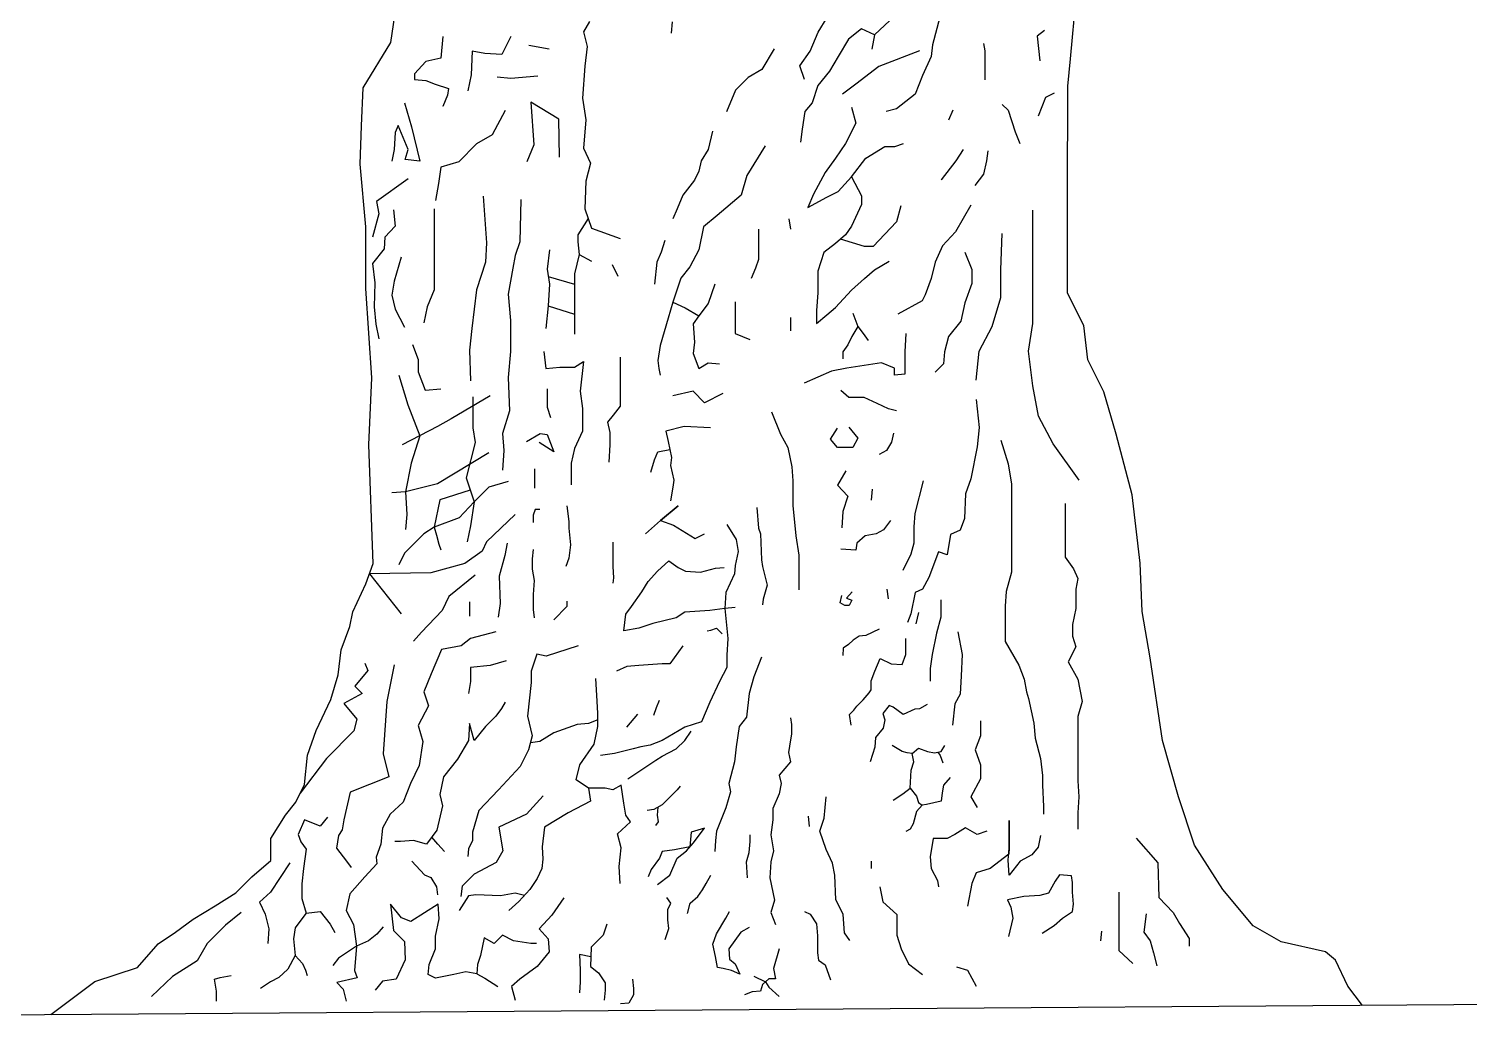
# Model space of a CAD drawing. Header units: millimetres. Extents: x -8050 to 7892, y -21 to 20150.
# Drawn here: x -1431 to 1436, y -21 to 1953 of the extents above; entities that cross this region are included whole.
import ezdxf

# ---------------------------------------------------------------- set-up
doc = ezdxf.new("R2010")
doc.units = ezdxf.units.MM
doc.layers.add('ceco.net 158', color=7, linetype='Continuous')

msp = doc.modelspace()

# ---------------------------------------------------------------- linework, layer by layer
at = {"layer": 'ceco.net 158'}
for p, q in [((-710.3, 1925.1), (-692.8, 2041.6)), ((642.4, 1893), (654.8, 2024.5)), ((293, 1978.3), (252.6, 1940.7)), ((-315.2, 1967), (-326.5, 1946.5)), ((-150.1, 1966.3), (-152.4, 1943.8)), ((140, 1946.1), (158, 1975.3)), ((226.6, 1952.3), (200.6, 1932.1)), ((252.6, 1940.7), (226.6, 1952.3)), ((382.5, 1975.4), (368.1, 1920.5)), ((-765.6, 1834.8), (-710.3, 1925.1)), ((-606.6, 1937.1), (-611.1, 1894.4)), ((-471.7, 1937.1), (-489.7, 1901.1)), ((-326.5, 1946.5), (-319.7, 1917)), ((124.2, 1907.9), (140, 1946.1)), ((200.6, 1932.1), (180.3, 1897.4)), ((252.6, 1940.7), (246.8, 1911.9)), ((252.6, 1940.7), (252.6, 1940.7)), ((469.2, 1923.4), (472.1, 1909)), ((590.5, 1949.4), (576.1, 1937.8)), ((576.1, 1937.8), (581.8, 1888.8)), ((-611.1, 1894.4), (-640.4, 1887.6)), ((-548.2, 1907.9), (-550.4, 1860.6)), ((-523.4, 1903.4), (-548.2, 1907.9)), ((-489.7, 1901.1), (-523.4, 1903.4)), ((-489.7, 1901.1), (-489.7, 1901.1)), ((-395.2, 1912.3), (-435.7, 1919.1)), ((-319.7, 1917), (-324.3, 1878.4)), ((52.9, 1912.5), (27.9, 1871.6)), ((104, 1878.6), (124.2, 1907.9)), ((180.3, 1897.4), (163, 1868.5)), ((342.1, 1909), (261.2, 1877.2)), ((365.2, 1897.4), (347.9, 1859.9)), ((368.1, 1920.5), (365.2, 1897.4)), ((472.1, 1909), (472.1, 1877.2)), ((637.4, 1838.4), (642.4, 1893)), ((-640.4, 1887.6), (-662.9, 1862.9)), ((-640.4, 1887.6), (-640.4, 1887.6)), ((-324.3, 1878.4), (-328.8, 1814.8)), ((27.9, 1871.6), (0.6, 1855.7)), ((113, 1851.6), (104, 1878.6)), ((163, 1868.5), (139.9, 1839.7)), ((261.2, 1877.2), (215, 1842.5)), ((261.2, 1877.2), (261.2, 1877.2)), ((472.1, 1877.2), (472.1, 1851.2)), ((-662.9, 1862.9), (-662.9, 1851.6)), ((-662.9, 1851.6), (-640.4, 1849.4)), ((-640.4, 1849.4), (-622.4, 1842.6)), ((-622.4, 1842.6), (-595.4, 1833.7)), ((-550.4, 1860.6), (-557.2, 1829.2)), ((-471.7, 1853.9), (-498.7, 1856.1)), ((-417.7, 1858.4), (-471.7, 1853.9)), ((0.6, 1855.7), (-24.3, 1830.7)), ((139.9, 1839.7), (128.3, 1805)), ((215, 1842.5), (189, 1822.3)), ((347.9, 1859.9), (333.4, 1822.3)), ((636.8, 1618.6), (637.4, 1838.4)), ((-768.6, 1759.1), (-765.6, 1834.8)), ((-597.6, 1820.2), (-606.6, 1797.7)), ((-595.4, 1833.7), (-597.6, 1820.2)), ((-375.9, 1772.7), (-431.6, 1806.7)), ((-431.6, 1806.7), (-425.4, 1721.7)), ((-328.8, 1814.8), (-322, 1771.6)), ((-24.3, 1830.7), (-42.5, 1787.5)), ((333.4, 1822.3), (295.9, 1793.5)), ((333.4, 1822.3), (333.4, 1822.3)), ((578.9, 1779), (593.4, 1816.6)), ((593.4, 1816.6), (610.7, 1825.2)), ((593.4, 1816.6), (593.4, 1816.6)), ((-683.4, 1805.1), (-669.5, 1757.3)), ((-606.6, 1797.7), (-606.6, 1797.7)), ((-482.5, 1789.7), (-508.8, 1741.8)), ((113.9, 1787.7), (108.1, 1753)), ((128.3, 1805), (113.9, 1787.7)), ((206.3, 1796.3), (215, 1764.6)), ((295.9, 1793.5), (275.7, 1787.7)), ((408.5, 1790.6), (399.9, 1770.4)), ((506.7, 1802.1), (518.3, 1790.6)), ((518.3, 1790.6), (532.7, 1747.3)), ((-771.5, 1683.4), (-768.6, 1759.1)), ((-695.7, 1760.3), (-701.9, 1746.4)), ((-675.7, 1712.5), (-695.7, 1760.3)), ((-669.5, 1757.3), (-652.5, 1689.3)), ((-374.4, 1697), (-375.9, 1772.7)), ((-322, 1771.6), (-326.5, 1714.9)), ((-69.8, 1748.9), (-78.9, 1712.6)), ((108.1, 1753), (105.2, 1727)), ((215, 1764.6), (194.8, 1724.1)), ((-701.9, 1746.4), (-703.5, 1712.5)), ((-539.7, 1723.3), (-575.2, 1687.7)), ((-508.8, 1741.8), (-539.7, 1723.3)), ((-425.4, 1721.7), (-439.3, 1687.7)), ((194.8, 1724.1), (174.6, 1695.3)), ((293, 1718.4), (310.3, 1724.1)), ((532.7, 1747.3), (541.4, 1724.1)), ((-703.5, 1712.5), (-708.1, 1689.3)), ((-681.8, 1692.4), (-675.7, 1712.5)), ((-652.5, 1689.3), (-681.8, 1692.4)), ((-326.5, 1714.9), (-312.9, 1685.3)), ((-78.9, 1712.6), (-92.5, 1689.9)), ((34.7, 1719.4), (-1.6, 1660.3)), ((174.6, 1695.3), (154.3, 1666.4)), ((206.3, 1657.7), (235.2, 1695.3)), ((235.2, 1695.3), (272.8, 1718.4)), ((272.8, 1718.4), (293, 1718.4)), ((428.7, 1712.6), (414.3, 1689.5)), ((477.9, 1709.7), (475, 1689.5)), ((-759.8, 1558.1), (-771.5, 1683.4)), ((-610.8, 1676.9), (-615.4, 1644.5)), ((-575.2, 1687.7), (-610.8, 1676.9)), ((-312.9, 1685.3), (-322, 1649)), ((-97, 1669.4), (-106.1, 1651.3)), ((-92.5, 1689.9), (-97, 1669.4)), ((154.3, 1666.4), (131.2, 1623.1)), ((414.3, 1689.5), (385.4, 1652)), ((414.3, 1689.5), (414.3, 1689.5)), ((469.2, 1663.5), (451.9, 1640.4)), ((475, 1689.5), (469.2, 1663.5)), ((-675.7, 1653.8), (-739, 1609)), ((-615.4, 1644.5), (-621.6, 1610.5)), ((-322, 1649), (-324.3, 1594.5)), ((-106.1, 1651.3), (-128.9, 1621.7)), ((-1.6, 1660.3), (-13, 1621.7)), ((180.3, 1628.8), (206.3, 1657.7)), ((206.3, 1657.7), (226.6, 1620.2)), ((385.4, 1652), (385.4, 1652)), ((-739, 1609), (-734.4, 1584.3)), ((-526.5, 1619.5), (-519.6, 1526.3)), ((-451.5, 1612.6), (-453.8, 1528.6)), ((-128.9, 1621.7), (-140.2, 1594.5)), ((-13, 1621.7), (-60.7, 1580.8)), ((131.2, 1623.1), (119.7, 1597.1)), ((119.7, 1597.1), (157.2, 1617.3)), ((157.2, 1617.3), (180.3, 1628.8)), ((226.6, 1620.2), (226.6, 1602.9)), ((636.8, 1426.1), (636.8, 1618.6)), ((-734.4, 1584.3), (-746.7, 1537.9)), ((-705, 1592), (-701.9, 1559.6)), ((-624.2, 1594.5), (-624.2, 1499.1)), ((-324.3, 1594.5), (-324.3, 1594.5)), ((-324.3, 1594.5), (-310.6, 1555.8)), ((-140.2, 1594.5), (-149.3, 1574)), ((-60.7, 1580.8), (-88, 1558.1)), ((119.7, 1597.1), (119.7, 1597.1)), ((226.6, 1602.9), (206.3, 1559.5)), ((304.5, 1600), (295.9, 1568.2)), ((444.3, 1601.3), (413.9, 1548.6)), ((567.4, 1556.7), (567.4, 1591.3)), ((-759.8, 1435.8), (-759.8, 1558.1)), ((-701.9, 1559.6), (-722, 1537.9)), ((-317.4, 1575.2), (-337.9, 1542.2)), ((-310.6, 1555.8), (-253.8, 1535.4)), ((-88, 1558.1), (-97, 1512.7)), ((21.5, 1553.8), (21.5, 1493.1)), ((82.1, 1574), (85, 1553.8)), ((206.3, 1559.5), (194.8, 1542.2)), ((295.9, 1568.2), (249.7, 1519.1)), ((295.9, 1568.2), (295.9, 1568.2)), ((413.9, 1548.6), (387.6, 1520.3)), ((567.4, 1507.6), (567.4, 1556.7)), ((-722, 1537.9), (-723.5, 1514.8)), ((-519.6, 1526.3), (-521.9, 1487.7)), ((-453.8, 1528.6), (-462.8, 1501.3)), ((-337.9, 1542.2), (-337.9, 1528.6)), ((-337.9, 1528.6), (-335.6, 1503.6)), ((-165.2, 1530.9), (-172, 1508.1)), ((174.6, 1524.9), (151.5, 1507.6)), ((194.8, 1542.2), (174.6, 1524.9)), ((232.3, 1519.1), (184.7, 1533.6)), ((387.6, 1520.3), (373.4, 1487.9)), ((503.8, 1472.9), (506.7, 1545.1)), ((-723.5, 1514.8), (-746.7, 1485.4)), ((-689.6, 1497.8), (-703.5, 1449.9)), ((-624.2, 1499.1), (-624.2, 1433.2)), ((-462.8, 1501.3), (-467.4, 1476.3)), ((-394.7, 1512.7), (-399.2, 1474.1)), ((-335.6, 1503.6), (-344.7, 1465)), ((-335.6, 1503.6), (-310.6, 1490)), ((-172, 1508.1), (-181.1, 1487.7)), ((-97, 1512.7), (-115.2, 1478.6)), ((21.5, 1493.1), (15.7, 1475.8)), ((151.5, 1507.6), (139.9, 1470)), ((249.7, 1519.1), (232.3, 1519.1)), ((432.2, 1508.1), (446.3, 1473.7)), ((567.4, 1449.8), (567.4, 1507.6)), ((-746.7, 1485.4), (-742.1, 1446.8)), ((-521.9, 1487.7), (-540.1, 1433.2)), ((-467.4, 1476.3), (-476.5, 1424.1)), ((-399.2, 1474.1), (-394.7, 1444.5)), ((-344.7, 1465), (-344.7, 1444.5)), ((-269.7, 1483.2), (-258.4, 1460.4)), ((-181.1, 1487.7), (-185.7, 1444.5)), ((-115.2, 1478.6), (-133.4, 1455.9)), ((15.7, 1475.8), (7, 1455.6)), ((139.9, 1470), (139.9, 1470)), ((139.9, 1470), (139.9, 1426.7)), ((232.3, 1455.6), (252.6, 1472.9)), ((252.6, 1472.9), (281.4, 1490.2)), ((373.4, 1487.9), (365.3, 1455.5)), ((446.3, 1473.7), (446.3, 1445.3)), ((503.8, 1418), (503.8, 1472.9)), ((-748.2, 1258.1), (-759.8, 1435.8)), ((-742.1, 1446.8), (-743.6, 1398.9)), ((-703.5, 1449.9), (-708.1, 1422.1)), ((-397, 1459.3), (-344.7, 1444.5)), ((-394.7, 1444.5), (-397, 1401.4)), ((-344.7, 1444.5), (-344.7, 1419.6)), ((-258.4, 1460.4), (-258.4, 1460.4)), ((-133.4, 1455.9), (-149.3, 1408.2)), ((-65.2, 1444.5), (-78.9, 1405.9)), ((206.3, 1432.5), (232.3, 1455.6)), ((365.3, 1455.5), (353.2, 1423.1)), ((446.3, 1445.3), (432.2, 1406.9)), ((567.4, 1366.1), (567.4, 1449.8)), ((-708.1, 1422.1), (-701.9, 1394.3)), ((-624.2, 1433.2), (-637.8, 1399.1)), ((-540.1, 1433.2), (-549.2, 1356)), ((-476.5, 1424.1), (-471.9, 1371.9)), ((-344.7, 1419.6), (-344.7, 1399.1)), ((-149.3, 1408.2), (-158.4, 1376.4)), ((-149.3, 1408.2), (-124.3, 1396.8)), ((-78.9, 1405.9), (-97, 1380.9)), ((-24.7, 1409.4), (-24.7, 1371.8)), ((139.9, 1426.7), (137, 1392)), ((174.6, 1397.8), (206.3, 1432.5)), ((347.1, 1410.9), (298.5, 1384.6)), ((353.2, 1423.1), (347.1, 1410.9)), ((432.2, 1406.9), (424.1, 1370.4)), ((486.5, 1360.3), (503.8, 1418)), ((668.9, 1361.9), (636.8, 1426.1)), ((-743.6, 1398.9), (-740.5, 1364.9)), ((-701.9, 1394.3), (-683.4, 1358.8)), ((-637.8, 1399.1), (-644.6, 1367.3)), ((-397, 1401.4), (-401.5, 1356)), ((-397, 1401.4), (-344.7, 1384.4)), ((-344.7, 1399.1), (-344.7, 1369.6)), ((-158.4, 1376.4), (-174.3, 1321.9)), ((-124.3, 1396.8), (-97, 1380.9)), ((-97, 1380.9), (-108.4, 1365)), ((85, 1377.6), (85, 1351.6)), ((137, 1392), (137, 1392)), ((137, 1392), (137, 1366.1)), ((137, 1366.1), (157.2, 1383.4)), ((157.2, 1383.4), (174.6, 1397.8)), ((209.4, 1386.6), (219.5, 1360.3)), ((-740.5, 1364.9), (-734.4, 1335.6)), ((-549.2, 1356), (-553.7, 1312.8)), ((-471.9, 1371.9), (-471.9, 1310.5)), ((-344.7, 1369.6), (-344.7, 1344.6)), ((-108.4, 1365), (-106.1, 1328.7)), ((-24.7, 1371.8), (-24.7, 1345.8)), ((219.5, 1360.3), (207.3, 1340)), ((219.5, 1360.3), (229.6, 1346.1)), ((424.1, 1370.4), (399.7, 1340)), ((460.5, 1311.2), (486.5, 1360.3)), ((558.7, 1311.2), (567.4, 1366.1)), ((676.9, 1293.8), (668.9, 1361.9)), ((-667.3, 1324.2), (-656, 1294.6)), ((-174.3, 1321.9), (-178.8, 1292.4)), ((-106.1, 1328.7), (-108.4, 1306)), ((-24.7, 1345.8), (4.1, 1334.3)), ((199.2, 1323.8), (189.1, 1309.7)), ((207.3, 1340), (199.2, 1323.8)), ((229.6, 1346.1), (239.7, 1331.9)), ((314.7, 1346.1), (312.7, 1309.7)), ((399.7, 1340), (391.6, 1309.7)), ((-656, 1294.6), (-656, 1269.6)), ((-553.7, 1312.8), (-551.5, 1251.5)), ((-471.9, 1310.5), (-476.5, 1258.3)), ((-406, 1310.5), (-401.5, 1276.5)), ((-253.8, 1299.2), (-253.8, 1274.2)), ((-178.8, 1292.4), (-176.6, 1276.5)), ((-108.4, 1306), (-97, 1276.5)), ((189.1, 1309.7), (189.1, 1295.5)), ((189.1, 1295.5), (189.1, 1295.5)), ((312.7, 1309.7), (312.7, 1281.3)), ((391.6, 1309.7), (389.6, 1285.4)), ((454.7, 1253.4), (460.5, 1311.2)), ((567.4, 1241.9), (558.7, 1311.2)), ((709, 1229.6), (676.9, 1293.8)), ((-694.6, 1262.8), (-676.4, 1203.8)), ((-656, 1269.6), (-642.3, 1233.3)), ((-401.5, 1276.5), (-374.2, 1278.7)), ((-401.5, 1276.5), (-401.5, 1276.5)), ((-374.2, 1278.7), (-344.7, 1278.7)), ((-344.7, 1278.7), (-326.5, 1290.1)), ((-326.5, 1290.1), (-333.3, 1231)), ((-253.8, 1274.2), (-253.8, 1228.8)), ((-176.6, 1276.5), (-174.3, 1262.8)), ((-97, 1276.5), (-78.9, 1287.8)), ((-78.9, 1287.8), (-56.2, 1285.5)), ((166.8, 1271.2), (112.1, 1246.9)), ((197.2, 1277.3), (166.8, 1271.2)), ((266.1, 1287.4), (197.2, 1277.3)), ((292.4, 1277.3), (266.1, 1287.4)), ((292.4, 1263.1), (292.4, 1277.3)), ((312.7, 1265.1), (292.4, 1263.1)), ((312.7, 1281.3), (312.7, 1265.1)), ((389.6, 1285.4), (373.4, 1269.2)), ((-754, 1124.1), (-748.2, 1258.1)), ((-642.3, 1233.3), (-610.5, 1235.6)), ((-476.5, 1258.3), (-474.2, 1192.4)), ((-399.2, 1235.6), (-399.2, 1199.2)), ((578.9, 1181.2), (567.4, 1241.9)), ((-512.8, 1221.9), (-590.1, 1176.5)), ((-546.9, 1219.7), (-546.9, 1158.3)), ((-333.3, 1231), (-328.8, 1197)), ((-253.8, 1228.8), (-253.8, 1201.5)), ((-108.4, 1231), (-149.3, 1221.9)), ((-85.7, 1208.3), (-108.4, 1231)), ((-108.4, 1231), (-108.4, 1231)), ((-49.3, 1226.5), (-85.7, 1208.3)), ((201.3, 1218.5), (185.1, 1232.7)), ((213.4, 1218.5), (201.3, 1218.5)), ((201.3, 1218.5), (201.3, 1218.5)), ((231.6, 1218.5), (213.4, 1218.5)), ((258, 1206.4), (231.6, 1218.5)), ((280.3, 1196.3), (258, 1206.4)), ((258, 1206.4), (258, 1206.4)), ((454.6, 1214.4), (461, 1159)), ((733.1, 1145.4), (709, 1229.6)), ((-676.4, 1203.8), (-652.6, 1142.4)), ((-590.1, 1176.5), (-617.3, 1160.6)), ((-474.2, 1192.4), (-487.8, 1147)), ((-399.2, 1199.2), (-392.4, 1178.8)), ((-328.8, 1197), (-328.8, 1151.5)), ((-267.5, 1183.3), (-278.8, 1169.7)), ((-253.8, 1201.5), (-267.5, 1183.3)), ((47.3, 1190.2), (65.6, 1145.6)), ((296.5, 1192.2), (280.3, 1196.3)), ((607.8, 1126.4), (578.9, 1181.2)), ((-617.3, 1160.6), (-687.8, 1124.3)), ((-546.9, 1158.3), (-542.4, 1128.8)), ((-487.8, 1147), (-485.6, 1112.9)), ((-440.1, 1131.1), (-412.9, 1147)), ((-412.9, 1147), (-399.2, 1144.7)), ((-328.8, 1151.5), (-344.7, 1117.4)), ((-278.8, 1169.7), (-274.3, 1149.2)), ((-274.3, 1149.2), (-274.3, 1124.3)), ((-126.6, 1160.6), (-162.9, 1151.5)), ((-162.9, 1151.5), (-158.4, 1131.1)), ((-74.3, 1158.3), (-126.6, 1160.6)), ((164.8, 1135.5), (179, 1157.8)), ((201.3, 1159.8), (219.5, 1137.5)), ((290.4, 1147.7), (286.3, 1129.4)), ((461, 1159), (456.7, 1120.6)), ((-745.2, 888.1), (-754, 1124.1)), ((-652.6, 1142.4), (-669.6, 1087.9)), ((-542.4, 1128.8), (-560.5, 1058.4)), ((-385.6, 1110.6), (-415.1, 1128.8)), ((-399.2, 1144.7), (-385.6, 1110.6)), ((-274.3, 1124.3), (-276.5, 1090.2)), ((-158.4, 1131.1), (-151.6, 1099.3)), ((65.6, 1145.6), (79.7, 1119.3)), ((79.7, 1119.3), (87.8, 1080.8)), ((179, 1119.3), (164.8, 1135.5)), ((209.4, 1119.3), (179, 1119.3)), ((219.5, 1137.5), (209.4, 1119.3)), ((286.3, 1129.4), (276.2, 1113.2)), ((456.7, 1120.6), (443.9, 1056.6)), ((503.6, 1133.4), (518.6, 1086.5)), ((659.8, 1054.2), (607.8, 1126.4)), ((765.2, 1025.1), (733.1, 1145.4)), ((-515.1, 1108.4), (-617.3, 1047)), ((-485.6, 1112.9), (-487.8, 1074.3)), ((-344.7, 1117.4), (-351.5, 1087.9)), ((-276.5, 1090.2), (-276.5, 1090.2)), ((-192.5, 1069.7), (-185.7, 1094.7)), ((-185.7, 1094.7), (-178.8, 1110.6)), ((-178.8, 1110.6), (-155, 1115.2)), ((-151.6, 1099.3), (-153.8, 1083.4)), ((276.2, 1113.2), (262, 1105.1)), ((-669.6, 1087.9), (-681, 1031.1)), ((-424.2, 1076.6), (-424.2, 1037.9)), ((-351.5, 1087.9), (-351.5, 1044.8)), ((-153.8, 1083.4), (-147, 1053.8)), ((87.8, 1080.8), (89.9, 1052.5)), ((195.2, 1072.7), (179, 1044.4)), ((518.6, 1086.5), (525, 1046)), ((-617.3, 1047), (-681, 1031.1)), ((-617.3, 1047), (-617.3, 1047)), ((-552.6, 1034.5), (-612.8, 1015.2)), ((-560.5, 1058.4), (-544.6, 1010.7)), ((-515.1, 1040.2), (-544.6, 1010.7)), ((-476.5, 1051.6), (-515.1, 1040.2)), ((-149.3, 1040.2), (-153.8, 1013)), ((-147, 1053.8), (-149.3, 1040.2)), ((89.9, 1052.5), (89.9, 1003.9)), ((179, 1044.4), (199.2, 1022.1)), ((247.8, 1036.3), (245.8, 1014)), ((349.1, 1052.5), (332.9, 987.7)), ((443.9, 1056.6), (433.3, 1026.8)), ((525, 1046), (525, 1005.5)), ((-681, 1031.1), (-708.2, 1028.9)), ((-681, 1031.1), (-678.7, 985.7)), ((-612.8, 1015.2), (-624.2, 960.7)), ((-612.8, 1015.2), (-612.8, 1015.2)), ((-544.6, 1010.7), (-574.2, 978.9)), ((-544.6, 1010.7), (-551.5, 963)), ((89.9, 1003.9), (95.9, 943.1)), ((199.2, 1022.1), (189.1, 991.7)), ((245.8, 1014), (245.8, 1014)), ((433.3, 1026.8), (431.2, 977.8)), ((525, 1005.5), (525, 969.3)), ((631.6, 1007.6), (631.6, 971.4)), ((781.2, 888.8), (765.2, 1025.1)), ((-678.7, 985.7), (-681, 956.2)), ((-574.2, 978.9), (-624.2, 960.7)), ((-462.8, 985.7), (-519.6, 931.2)), ((-423.2, 995.9), (-427, 984.7)), ((-427, 984.7), (-427, 969.8)), ((-413.9, 995.9), (-423.2, 995.9)), ((-359.9, 1003.3), (-356.2, 971.7)), ((-173.7, 973.6), (-138.4, 1003.3)), ((-138.4, 1003.3), (-173.7, 973.6)), ((18, 999.6), (21.8, 958.7)), ((189.1, 991.7), (187.1, 959.3)), ((332.9, 987.7), (330.9, 961.4)), ((431.2, 977.8), (422.6, 954.3)), ((-644.6, 947.1), (-683.2, 908.5)), ((-624.2, 960.7), (-644.6, 947.1)), ((-624.2, 960.7), (-619.6, 944.8)), ((-551.5, 963), (-558.3, 931.2)), ((-356.2, 971.7), (-356.2, 958.7)), ((-356.2, 958.7), (-352.5, 925.2)), ((-203.5, 947.5), (-173.7, 973.6)), ((-173.7, 973.6), (-147.7, 964.2)), ((-147.7, 964.2), (-147.7, 964.2)), ((-147.7, 964.2), (-104.8, 938.2)), ((-104.8, 938.2), (-86.2, 947.5)), ((-41.5, 966.1), (-22.9, 936.3)), ((21.8, 958.7), (25.5, 947.5)), ((25.5, 947.5), (27.3, 895.4)), ((255.9, 947.2), (233.7, 943.1)), ((270.1, 955.3), (255.9, 947.2)), ((284.3, 973.5), (270.1, 955.3)), ((330.9, 961.4), (330.9, 929)), ((422.6, 954.3), (403.4, 945.8)), ((525, 969.3), (525, 935.2)), ((631.6, 971.4), (631.6, 943.7)), ((-619.6, 944.8), (-615.1, 926.6)), ((-615.1, 926.6), (-610.5, 915.3)), ((-519.6, 931.2), (-528.7, 913)), ((-478.7, 928.9), (-483.3, 903.9)), ((-352.5, 925.2), (-356.2, 899.1)), ((-268.7, 930.7), (-268.7, 904.7)), ((-104.8, 938.2), (-104.8, 938.2)), ((-22.9, 936.3), (-19.2, 912.1)), ((95.9, 943.1), (102, 904.7)), ((217.5, 929), (215.4, 914.8)), ((233.7, 943.1), (217.5, 929)), ((330.9, 929), (324.8, 906.7)), ((403.4, 945.8), (397, 905.3)), ((403.4, 945.8), (403.4, 945.8)), ((525, 935.2), (525, 901.1)), ((631.6, 943.7), (631.6, 901.1)), ((-683.2, 908.5), (-694.6, 885.8)), ((-528.7, 913), (-562.8, 888)), ((-483.3, 903.9), (-494.7, 863)), ((-427, 915.8), (-428.8, 897.2)), ((-428.8, 897.2), (-428.8, 876.8)), ((-356.2, 899.1), (-361.8, 882.3)), ((-268.7, 904.7), (-268.7, 882.3)), ((-179.3, 873), (-157, 893.5)), ((-157, 893.5), (-138.4, 880.5)), ((-19.2, 912.1), (-24.8, 884.2)), ((27.3, 895.4), (29.2, 882.3)), ((102, 904.7), (102, 872.3)), ((215.4, 914.8), (185.1, 916.8)), ((324.8, 906.7), (308.6, 874.3)), ((380, 911.7), (360.8, 860.6)), ((397, 905.3), (380, 911.7)), ((525, 901.1), (525, 871.2)), ((631.6, 901.1), (648.6, 877.6)), ((785.2, 792.6), (781.2, 888.8)), ((-759.8, 847.4), (-745.2, 888.1)), ((-631, 869.9), (-752.5, 867.8)), ((-752.5, 867.8), (-690, 788.1)), ((-562.8, 888), (-631, 869.9)), ((-542.4, 865.3), (-594.6, 822.2)), ((-494.7, 863), (-492.4, 808.5)), ((-428.8, 876.8), (-425.1, 854.4)), ((-268.7, 882.3), (-266.8, 860)), ((-197.9, 852.6), (-179.3, 873)), ((-138.4, 880.5), (-123.5, 873)), ((-123.5, 873), (-93.7, 871.2)), ((-93.7, 871.2), (-63.9, 878.6)), ((-63.9, 878.6), (-47.1, 880.5)), ((-63.9, 878.6), (-63.9, 878.6)), ((-26.6, 867.4), (-43.4, 830.2)), ((-24.8, 884.2), (-26.6, 867.4)), ((29.2, 882.3), (38.5, 845.1)), ((102, 872.3), (102, 835.8)), ((360.8, 860.6), (348, 837.1)), ((525, 871.2), (514.3, 832.8)), ((648.6, 877.6), (657.1, 858.4)), ((-786, 792), (-759.8, 847.4)), ((-425.1, 854.4), (-427, 826.5)), ((-266.8, 860), (-268.7, 848.8)), ((-231.5, 802.3), (-211, 832.1)), ((-211, 832.1), (-197.9, 852.6)), ((38.5, 845.1), (31.1, 817.2)), ((38.5, 845.1), (38.5, 845.1)), ((102, 835.8), (102, 835.8)), ((208, 831.9), (196.5, 819.3)), ((277.2, 837.1), (279.3, 818.2)), ((348, 837.1), (333.1, 830.7)), ((514.3, 832.8), (512.2, 803)), ((657.1, 858.4), (652.9, 837.1)), ((652.9, 837.1), (652.9, 798.7)), ((-594.6, 822.2), (-608.3, 794.9)), ((-553.6, 811.6), (-553.6, 800.4)), ((-492.4, 808.5), (-496.9, 781.3)), ((-427, 826.5), (-427, 796.7)), ((-359.9, 813.5), (-359.9, 802.3)), ((-43.4, 830.2), (-45.3, 798.6)), ((31.1, 817.2), (29.2, 806)), ((183.9, 809.8), (187.1, 824.5)), ((193.4, 804.6), (183.9, 809.8)), ((183.9, 809.8), (183.9, 809.8)), ((201.8, 804.6), (193.4, 804.6)), ((196.5, 819.3), (207, 815.1)), ((207, 815.1), (201.8, 804.6)), ((333.1, 830.7), (324.6, 788.1)), ((384.3, 815.8), (384.3, 781.7)), ((512.2, 803), (512.2, 764.6)), ((-791.9, 762.9), (-786, 792)), ((-608.3, 794.9), (-649.1, 751.7)), ((-553.6, 800.4), (-553.6, 783.7)), ((-427, 796.7), (-425.1, 780)), ((-359.9, 802.3), (-386, 776.2)), ((-246.4, 753.9), (-242.6, 787.4)), ((-242.6, 787.4), (-231.5, 802.3)), ((-142.1, 780), (-188.6, 768.8)), ((-125.3, 791.1), (-142.1, 780)), ((-75.1, 794.9), (-125.3, 791.1)), ((-45.3, 798.6), (-75.1, 794.9)), ((-24.8, 800.4), (-45.3, 798.6)), ((-45.3, 798.6), (-39.7, 739)), ((324.6, 788.1), (318.2, 771)), ((340.1, 791), (334.9, 767.9)), ((384.3, 781.7), (375.7, 749.7)), ((652.9, 798.7), (646.5, 766.8)), ((801.3, 700.3), (785.2, 792.6)), ((-809.3, 716.3), (-791.9, 762.9)), ((-649.1, 751.7), (-665.1, 733.6)), ((-501.4, 752), (-551.7, 739)), ((-216.6, 759.5), (-246.4, 753.9)), ((-188.6, 768.8), (-216.6, 759.5)), ((-80.6, 753.9), (-73.2, 755.8)), ((-73.2, 755.8), (-62, 759.5)), ((-62, 759.5), (-62, 759.5)), ((-62, 759.5), (-50.9, 748.3)), ((261.5, 757.4), (235.3, 744.9)), ((375.7, 749.7), (367.2, 707.1)), ((418.4, 751.9), (426.9, 707.1)), ((512.2, 764.6), (512.2, 732.7)), ((646.5, 766.8), (646.5, 743.3)), ((-665.1, 733.6), (-665.1, 733.6)), ((-570.3, 724.1), (-609.4, 716.7)), ((-551.7, 739), (-570.3, 724.1)), ((-337.6, 724.1), (-400.9, 703.6)), ((-129.1, 724.1), (-155.1, 688.7)), ((-39.7, 739), (-41.5, 705.5)), ((190.2, 719.7), (189.2, 705.1)), ((200.7, 727.1), (190.2, 719.7)), ((210.1, 735.4), (200.7, 727.1)), ((221.7, 743.8), (210.1, 735.4)), ((235.3, 744.9), (221.7, 743.8)), ((315, 720.8), (315, 738.6)), ((315, 707.1), (315, 720.8)), ((512.2, 732.7), (539.9, 685.8)), ((652.9, 722), (637.9, 692.2)), ((646.5, 743.3), (652.9, 722)), ((-815.2, 666.8), (-809.3, 716.3)), ((-761.8, 689.9), (-756.4, 675.3)), ((-609.4, 716.7), (-629.9, 668.3)), ((-609.4, 716.7), (-609.4, 716.7)), ((-481, 694.3), (-512.6, 685)), ((-419.5, 707.4), (-430.7, 673.9)), ((-400.9, 703.6), (-419.5, 707.4)), ((-170, 688.7), (-216.6, 685)), ((-155.1, 688.7), (-170, 688.7)), ((-41.5, 705.5), (-41.5, 681.3)), ((27.3, 701.8), (12.5, 662.7)), ((253.1, 673.6), (263.6, 698.8)), ((263.6, 698.8), (285.6, 688.3)), ((285.6, 688.3), (307.6, 687.2)), ((307.6, 687.2), (315, 707.1)), ((367.2, 707.1), (362.9, 679.4)), ((426.9, 707.1), (424.8, 664.5)), ((637.9, 692.2), (657.1, 658.1)), ((825.3, 535.9), (801.3, 700.3)), ((-829.7, 617.3), (-815.2, 666.8)), ((-756.4, 675.3), (-781.9, 644.3)), ((-703.5, 686.2), (-718.1, 613.3)), ((-629.9, 668.3), (-644.8, 632.9)), ((-512.6, 685), (-551.7, 681.3)), ((-551.7, 681.3), (-551.7, 653.4)), ((-430.7, 673.9), (-430.7, 651.5)), ((-240.8, 683.2), (-261.2, 673.9)), ((-216.6, 685), (-240.8, 683.2)), ((-41.5, 681.3), (-56.4, 653.4)), ((12.5, 662.7), (3.1, 629.2)), ((245.8, 654.7), (253.1, 673.6)), ((362.9, 679.4), (362.9, 653.8)), ((424.8, 664.5), (422.6, 628.2)), ((539.9, 685.8), (550.5, 658.1)), ((-781.9, 644.3), (-767.3, 629.7)), ((-644.8, 632.9), (-635.5, 605)), ((-551.7, 653.4), (-555.4, 629.2)), ((-430.7, 651.5), (-438.1, 584.5)), ((-300.3, 625.5), (-302.2, 659)), ((-56.4, 653.4), (-75.1, 612.4)), ((241.6, 630.6), (245.8, 636.9)), ((245.8, 636.9), (245.8, 654.7)), ((550.5, 658.1), (554.8, 632.5)), ((554.8, 632.5), (559.1, 619.7)), ((657.1, 658.1), (665.7, 613.3)), ((-858.9, 556.1), (-829.7, 617.3)), ((-767.3, 629.7), (-803.8, 609.6)), ((-803.8, 609.6), (-778.3, 578.6)), ((-718.1, 613.3), (-725.4, 509.3)), ((-635.5, 605), (-656, 565.9)), ((-482.8, 612.4), (-490.3, 599.4)), ((-298.5, 590.1), (-300.3, 625.5)), ((-181.2, 601.3), (-175.6, 616.1)), ((-75.1, 612.4), (-91.8, 573.3)), ((3.1, 629.2), (-2.4, 582.6)), ((211.2, 596.1), (217.5, 604.4)), ((217.5, 604.4), (230.1, 617)), ((230.1, 617), (241.6, 630.6)), ((281.4, 605.5), (268.8, 589.8)), ((289.8, 602.3), (281.4, 605.5)), ((309.7, 587.7), (289.8, 602.3)), ((356.9, 607.6), (342.2, 599.2)), ((412, 609.1), (407.7, 566.4)), ((422.6, 628.2), (412, 609.1)), ((559.1, 619.7), (569.7, 570.7)), ((665.7, 613.3), (657.1, 583.5)), ((-778.3, 578.6), (-783.7, 554.9)), ((-501.4, 584.5), (-521.9, 564)), ((-490.3, 599.4), (-501.4, 584.5)), ((-438.1, 584.5), (-428.8, 545.4)), ((-298.5, 577.1), (-317.1, 569.6)), ((-298.5, 564), (-298.5, 590.1)), ((-240.8, 562.2), (-218.4, 588.2)), ((-186.8, 586.4), (-181.2, 601.3)), ((-2.4, 582.6), (-17.3, 564)), ((85.1, 580.8), (86.9, 567.7)), ((202.8, 587.7), (211.2, 596.1)), ((205.9, 566.7), (202.8, 587.7)), ((268.8, 589.8), (273, 577.2)), ((273, 577.2), (269.9, 560.4)), ((332.8, 598.2), (309.7, 587.7)), ((342.2, 599.2), (332.8, 598.2)), ((463.1, 574.9), (463.1, 545.1)), ((657.1, 583.5), (657.1, 557.9)), ((-876.3, 506.6), (-858.9, 556.1)), ((-783.7, 554.9), (-838.5, 500.2)), ((-656, 565.9), (-646.7, 534.2)), ((-553.6, 569.6), (-555.4, 536.1)), ((-544.3, 536.1), (-553.6, 569.6)), ((-553.6, 569.6), (-553.6, 569.6)), ((-521.9, 564), (-544.3, 536.1)), ((-428.8, 545.4), (-436.3, 517.5)), ((-386, 551), (-413.9, 534.2)), ((-339.4, 567.7), (-386, 551)), ((-386, 551), (-386, 551)), ((-317.1, 569.6), (-339.4, 567.7)), ((-305.9, 528.7), (-298.5, 564)), ((-125.3, 562.2), (-170, 536.1)), ((-91.8, 573.3), (-125.3, 562.2)), ((-125.3, 536.1), (-112.3, 554.7)), ((-17.3, 564), (-22.9, 523.1)), ((86.9, 549.1), (83.2, 524.9)), ((86.9, 567.7), (86.9, 549.1)), ((269.9, 560.4), (254.2, 541.6)), ((463.1, 545.1), (452.5, 517.4)), ((569.7, 570.7), (571.9, 540.8)), ((657.1, 557.9), (657.1, 530.2)), ((-646.7, 534.2), (-654.1, 485.8)), ((-555.4, 536.1), (-577.8, 498.9)), ((-436.3, 517.5), (-453, 484)), ((-413.9, 534.2), (-432.5, 531.4)), ((-333.9, 487.7), (-305.9, 528.7)), ((-227.7, 519.3), (-265, 510)), ((-212.8, 523.1), (-227.7, 519.3)), ((-194.2, 526.8), (-212.8, 523.1)), ((-170, 536.1), (-194.2, 526.8)), ((-170, 504.5), (-142.1, 519.3)), ((-142.1, 519.3), (-125.3, 536.1)), ((-22.9, 523.1), (-26.6, 493.3)), ((83.2, 524.9), (81.3, 511.9)), ((253.1, 522.7), (243.7, 493.4)), ((254.2, 541.6), (253.1, 522.7)), ((307.6, 514.3), (287.7, 525.8)), ((327.5, 510.1), (340.1, 520.6)), ((340.1, 520.6), (357.9, 514.3)), ((385.2, 514.3), (392.5, 525.8)), ((452.5, 517.4), (463.1, 487.6)), ((571.9, 540.8), (582.5, 500.3)), ((657.1, 530.2), (657.1, 498.2)), ((857.4, 423.7), (825.3, 535.9)), ((-838.5, 500.2), (-890.9, 430.8)), ((-882.2, 448.3), (-876.3, 506.6)), ((-725.4, 509.3), (-714.4, 463.8)), ((-577.8, 498.9), (-605.7, 463.5)), ((-341.3, 457.9), (-333.9, 487.7)), ((-265, 510), (-292.9, 506.3)), ((-211, 478.4), (-183, 497)), ((-183, 497), (-170, 504.5)), ((-26.6, 493.3), (-37.8, 450.5)), ((85.1, 493.3), (62.7, 467.2)), ((81.3, 511.9), (85.1, 493.3)), ((317.1, 511.2), (307.6, 514.3)), ((327.5, 510.1), (317.1, 511.2)), ((325.4, 476.6), (330.7, 493.4)), ((330.7, 493.4), (327.5, 510.1)), ((357.9, 514.3), (371.6, 511.2)), ((371.6, 511.2), (385.2, 514.3)), ((378.4, 512.7), (383.1, 505.9)), ((383.1, 505.9), (388.3, 491.3)), ((463.1, 487.6), (463.1, 459.9)), ((582.5, 500.3), (586.8, 466.2)), ((657.1, 498.2), (657.1, 455.6)), ((-714.4, 463.8), (-791, 432.7)), ((-654.1, 485.8), (-670.9, 450.5)), ((-605.7, 463.5), (-613.1, 428.1)), ((-453, 484), (-495.8, 437.4)), ((-238.9, 459.8), (-211, 478.4)), ((62.7, 467.2), (66.4, 450.5)), ((323.3, 441), (325.4, 476.6)), ((403, 461.9), (389.4, 447.2)), ((463.1, 459.9), (443.9, 423.6)), ((586.8, 466.2), (586.8, 447.1)), ((-899.7, 413.4), (-882.2, 448.3)), ((-791, 432.7), (-803.8, 378)), ((-670.9, 450.5), (-685.8, 413.2)), ((-495.8, 437.4), (-534.9, 396.5)), ((-317.1, 441.2), (-341.3, 457.9)), ((-317.1, 441.2), (-317.1, 441.2)), ((-317.1, 441.2), (-313.1, 415.2)), ((-283.6, 441.2), (-317.1, 441.2)), ((-268.7, 437.4), (-283.6, 441.2)), ((-251.9, 446.7), (-268.7, 437.4)), ((-246.4, 411.4), (-251.9, 446.7)), ((-251.9, 446.7), (-251.9, 446.7)), ((-140.2, 437.4), (-170, 407.7)), ((-134.6, 444.9), (-140.2, 437.4)), ((-34.1, 433.7), (-43.4, 402.1)), ((-37.8, 450.5), (-34.1, 433.7)), ((66.4, 450.5), (62.7, 430)), ((308.7, 429.4), (323.3, 441)), ((323.3, 441), (335.9, 425.2)), ((387.3, 431.5), (385.2, 414.8)), ((389.4, 447.2), (387.3, 431.5)), ((586.8, 447.1), (588.9, 404.4)), ((657.1, 455.6), (659.3, 423.6)), ((-920.1, 387.1), (-899.7, 413.4)), ((-685.8, 413.2), (-711.8, 389)), ((-607.6, 405.8), (-618.7, 357.4)), ((-613.1, 428.1), (-607.6, 405.8)), ((-406.8, 425.6), (-440.6, 389.2)), ((-313.1, 415.2), (-357.4, 391.8)), ((-313.1, 415.2), (-313.1, 415.2)), ((-242.6, 387.2), (-246.4, 411.4)), ((-170, 407.7), (-186.8, 398.4)), ((-179.3, 387.2), (-178.4, 403)), ((-43.4, 402.1), (-62, 355.5)), ((62.7, 430), (49.7, 400.2)), ((151.9, 381), (156.1, 423.6)), ((289.8, 416.9), (308.7, 429.4)), ((335.9, 425.2), (340.1, 412.7)), ((347.5, 407.4), (335.9, 394.8)), ((340.1, 412.7), (347.5, 407.4)), ((355.8, 408.5), (347.5, 407.4)), ((385.2, 414.8), (355.8, 408.5)), ((443.9, 423.6), (443.9, 423.6)), ((443.9, 423.6), (456.7, 402.3)), ((588.9, 404.4), (588.9, 389.5)), ((659.3, 423.6), (657.1, 391.6)), ((889.5, 327.4), (857.4, 423.7)), ((-949.2, 340.5), (-920.1, 387.1)), ((-882.2, 378), (-895, 348.9)), ((-851.2, 365.3), (-882.2, 378)), ((-882.2, 378), (-882.2, 378)), ((-836.6, 383.5), (-851.2, 365.3)), ((-803.8, 378), (-807.5, 358)), ((-711.8, 389), (-726.7, 361.1)), ((-534.9, 396.5), (-548, 353.7)), ((-440.6, 389.2), (-495.2, 363.2)), ((-357.4, 391.8), (-404.2, 363.2)), ((-357.4, 391.8), (-357.4, 391.8)), ((-259.4, 350), (-233.3, 374.2)), ((-233.3, 374.2), (-242.6, 387.2)), ((-186.8, 398.4), (-199.8, 396.5)), ((-186.8, 398.4), (-186.8, 398.4)), ((-183, 366.7), (-177.5, 374.2)), ((-177.5, 374.2), (-179.3, 387.2)), ((49.7, 377.9), (46, 348.1)), ((49.7, 400.2), (49.7, 377.9)), ((120.4, 385.3), (122.3, 364.8)), ((143.3, 355.4), (151.9, 381)), ((335.9, 394.8), (329.6, 369.7)), ((520.7, 321.3), (520.7, 376.7)), ((520.7, 376.7), (520.7, 321.3)), ((657.1, 391.6), (657.1, 359.7)), ((-895, 348.9), (-889.5, 334.3)), ((-814.7, 347), (-818.4, 321.5)), ((-807.5, 358), (-814.7, 347)), ((-726.7, 361.1), (-730.4, 329.5)), ((-618.7, 357.4), (-639.2, 329.5)), ((-548, 353.7), (-548, 336.9)), ((-495.2, 363.2), (-495.2, 363.2)), ((-495.2, 363.2), (-487.4, 316.4)), ((-404.2, 363.2), (-409.4, 324.2)), ((-251.9, 322), (-259.4, 350)), ((-112.3, 353.7), (-115.1, 323.9)), ((-86.2, 361.1), (-112.3, 353.7)), ((-112.3, 353.7), (-112.3, 353.7)), ((-108.6, 331.3), (-86.2, 361.1)), ((-62, 355.5), (-63.9, 336.9)), ((5, 335.1), (5, 348.1)), ((46, 348.1), (51.6, 316.4)), ((156.1, 319.2), (143.3, 355.4)), ((323.3, 359.2), (315, 355)), ((329.6, 369.7), (323.3, 359.2)), ((412, 349), (397, 340.5)), ((433.3, 361.8), (412, 349)), ((456.7, 349), (433.3, 361.8)), ((475.9, 355.4), (456.7, 349)), ((582.5, 346.9), (578.3, 323.4)), ((-949.2, 296.8), (-949.2, 340.5)), ((-889.5, 334.3), (-878.6, 319.7)), ((-878.6, 319.7), (-884.1, 281.4)), ((-818.4, 321.5), (-798.3, 296)), ((-730.4, 329.5), (-739.8, 303.4)), ((-691.3, 335.1), (-702.5, 335.1)), ((-665.3, 336.9), (-691.3, 335.1)), ((-639.2, 329.5), (-665.3, 336.9)), ((-616.9, 329.5), (-629, 343.4)), ((-603.8, 314.6), (-616.9, 329.5)), ((-555.4, 320.2), (-557.3, 305.3)), ((-548, 336.9), (-555.4, 320.2)), ((-487.4, 316.4), (-500.4, 293)), ((-409.4, 324.2), (-408, 299.6)), ((-255.7, 284.8), (-251.9, 322)), ((-145.8, 318.3), (-170, 314.6)), ((-115.1, 323.9), (-145.8, 318.3)), ((-140.2, 301.6), (-121.6, 316.4)), ((-121.6, 316.4), (-108.6, 331.3)), ((-63.9, 336.9), (-65.7, 314.6)), ((3.1, 312.7), (5, 335.1)), ((51.6, 316.4), (46, 294.1)), ((168.9, 291.5), (156.1, 319.2)), ((369.3, 340.5), (362.9, 304.3)), ((397, 340.5), (369.3, 340.5)), ((518.6, 297.9), (520.7, 321.3)), ((520.7, 321.3), (519.6, 309.6)), ((578.3, 323.4), (565.5, 308.5)), ((773.4, 341.7), (816.5, 292.2)), ((945.7, 239.2), (889.5, 327.4)), ((-987.1, 264.8), (-949.2, 296.8)), ((-911.4, 292.3), (-949.7, 234)), ((-798.3, 296), (-789.2, 283.2)), ((-737.9, 290.4), (-762.1, 264.3)), ((-739.8, 303.4), (-737.9, 290.4)), ((-668.8, 296), (-643.3, 268.6)), ((-500.4, 293), (-544.7, 269.6)), ((-408, 299.6), (-409.8, 281.4)), ((-175.6, 301.6), (-192.4, 279.2)), ((-170, 314.6), (-175.6, 301.6)), ((-175.6, 301.6), (-175.6, 301.6)), ((-170, 314.6), (-170, 314.6)), ((-155.1, 268), (-140.2, 301.6)), ((-65.7, 314.6), (-65.7, 314.6)), ((-2.4, 294.1), (3.1, 312.7)), ((-0.6, 262.5), (-2.4, 294.1)), ((46, 294.1), (44.1, 262.5)), ((173.2, 268), (168.9, 291.5)), ((245.7, 295.7), (245.7, 280.8)), ((362.9, 304.3), (365.1, 280.8)), ((519.6, 309.6), (482.3, 280.8)), ((520.7, 268), (518.6, 297.9)), ((542, 295.7), (520.7, 268)), ((565.5, 308.5), (542, 295.7)), ((816.5, 292.2), (818.6, 223.3)), ((-1019.1, 232.8), (-987.1, 264.8)), ((-987.1, 264.8), (-987.1, 264.8)), ((-884.1, 281.4), (-887.7, 250.4)), ((-762.1, 264.3), (-791.9, 230.8)), ((-789.2, 283.2), (-789.2, 283.2)), ((-643.3, 268.6), (-630.5, 263.1)), ((-630.5, 263.1), (-619.6, 244.9)), ((-544.7, 269.6), (-568.1, 246.1)), ((-418.9, 261.3), (-433.5, 239.4)), ((-409.8, 281.4), (-418.9, 261.3)), ((-253.8, 251.3), (-255.7, 284.8)), ((-192.4, 279.2), (-197.9, 264.3)), ((-179.3, 249.4), (-155.1, 268)), ((-155.1, 268), (-155.1, 268)), ((-82.5, 251.3), (-73.2, 268)), ((44.1, 262.5), (53.4, 217.8)), ((175.3, 219), (173.2, 268)), ((365.1, 280.8), (365.1, 280.8)), ((365.1, 280.8), (377.9, 257.4)), ((454.6, 272.3), (446.1, 251)), ((482.3, 280.8), (454.6, 272.3)), ((620.5, 268.5), (611.9, 255.6)), ((644.2, 266.4), (620.5, 268.5)), ((646.3, 253.5), (644.2, 266.4)), ((-1059.9, 206.5), (-1019.1, 232.8)), ((-949.7, 234), (-971.6, 213.9)), ((-887.7, 250.4), (-887.7, 221.2)), ((-791.9, 230.8), (-799.3, 197.3)), ((-619.6, 244.9), (-617.7, 228.5)), ((-568.1, 246.1), (-570.7, 225.3)), ((-462.7, 232.1), (-491.9, 226.7)), ((-444.5, 227.6), (-462.7, 232.1)), ((-433.5, 239.4), (-455.4, 215.7)), ((-99.3, 225.2), (-90, 238.3)), ((-90, 238.3), (-82.5, 251.3)), ((262.7, 244.6), (269.1, 214.7)), ((377.9, 257.4), (380, 244.6)), ((446.1, 251), (437.6, 206.2)), ((598.9, 231.9), (581.7, 227.6)), ((611.9, 255.6), (598.9, 231.9)), ((611.9, 255.6), (611.9, 255.6)), ((646.3, 234.1), (646.3, 253.5)), ((648.5, 210.4), (646.3, 234.1)), ((738.9, 234.1), (738.9, 203.9)), ((1005.8, 167), (945.7, 239.2)), ((-1103.6, 180.3), (-1059.9, 206.5)), ((-971.6, 213.9), (-960.7, 190.2)), ((-887.7, 221.2), (-878.6, 192)), ((-688.9, 182.9), (-710.8, 210.3)), ((-710.8, 210.3), (-705.3, 157.4)), ((-615.9, 210.3), (-670.6, 175.6)), ((-614.1, 181.1), (-615.9, 210.3)), ((-615.9, 210.3), (-615.9, 210.3)), ((-555.7, 226.7), (-574, 197.5)), ((-570.7, 225.3), (-570.7, 225.3)), ((-541.1, 228.5), (-555.7, 226.7)), ((-491.9, 226.7), (-541.1, 228.5)), ((-455.4, 215.7), (-475.5, 197.5)), ((-366, 223), (-389.7, 188.4)), ((-153.3, 212.2), (-160.7, 223.4)), ((-158.8, 199.2), (-153.3, 212.2)), ((-119.7, 191.7), (-114.2, 212.2)), ((-114.2, 212.2), (-99.3, 225.2)), ((53.4, 217.8), (46, 193.6)), ((183.9, 202), (175.3, 219)), ((190.3, 189.2), (183.9, 202)), ((269.1, 214.7), (296.8, 189.2)), ((437.6, 206.2), (437.6, 206.2)), ((549.4, 225.5), (517.1, 219)), ((517.1, 219), (523.5, 203.9)), ((523.5, 203.9), (527.9, 182.4)), ((581.7, 227.6), (549.4, 225.5)), ((549.4, 225.5), (549.4, 225.5)), ((646.3, 195.3), (648.5, 210.4)), ((738.9, 203.9), (738.9, 167.3)), ((818.6, 223.3), (846.6, 193.2)), ((-1138.6, 154.1), (-1103.6, 180.3)), ((-1008.1, 193.8), (-1039.1, 168.3)), ((-960.7, 190.2), (-953.4, 161)), ((-891.4, 175.6), (-900.5, 162.8)), ((-878.6, 192), (-891.4, 175.6)), ((-878.6, 192), (-851.2, 195.7)), ((-851.2, 195.7), (-851.2, 195.7)), ((-851.2, 195.7), (-831.2, 170.1)), ((-799.3, 197.3), (-784.4, 169.4)), ((-670.6, 175.6), (-688.9, 182.9)), ((-621.4, 146.4), (-614.1, 181.1)), ((-389.7, 188.4), (-415.3, 161)), ((-158.8, 178.7), (-158.8, 199.2)), ((-157, 161.9), (-158.8, 178.7)), ((-62, 150.8), (-43.4, 182.4)), ((-43.4, 182.4), (-36, 195.4)), ((46, 193.6), (55.3, 169.4)), ((113, 195.4), (124.2, 189.9)), ((124.2, 189.9), (137.2, 171.2)), ((192.4, 152.9), (190.3, 189.2)), ((296.8, 189.2), (296.8, 170)), ((527.9, 182.4), (519.2, 145.8)), ((609.7, 167.3), (626.9, 182.4)), ((626.9, 182.4), (646.3, 195.3)), ((792.8, 191), (788.5, 154.4)), ((846.6, 193.2), (859.5, 171.6)), ((-1173.5, 130.8), (-1138.6, 154.1)), ((-1039.1, 168.3), (-1075.6, 131.8)), ((-953.4, 161), (-955.2, 131.8)), ((-900.5, 162.8), (-904.1, 141)), ((-831.2, 170.1), (-822, 153.7)), ((-784.4, 169.4), (-778.9, 126.6)), ((-738.1, 150.1), (-754.6, 137.3)), ((-725.4, 164.7), (-738.1, 150.1)), ((-705.3, 157.4), (-683.4, 135.5)), ((-621.4, 120.9), (-621.4, 146.4)), ((-488.2, 148.2), (-504.6, 131.8)), ((-466.3, 137.3), (-488.2, 148.2)), ((-415.3, 161), (-397, 141)), ((-287.6, 148.2), (-311.3, 124.5)), ((-280.3, 170.1), (-287.6, 148.2)), ((-164.4, 139.6), (-157, 161.9)), ((-69.5, 130.3), (-62, 150.8)), ((-13.6, 154.5), (-37.8, 121)), ((3.1, 163.8), (-13.6, 154.5)), ((-13.6, 154.5), (-13.6, 154.5)), ((137.2, 171.2), (139.1, 147)), ((139.1, 147), (139.1, 132.2)), ((203, 138), (192.4, 152.9)), ((296.8, 170), (296.8, 148.7)), ((296.8, 148.7), (305.4, 121)), ((586, 152.3), (609.7, 167.3)), ((704.5, 156.6), (702.3, 137.2)), ((738.9, 167.3), (738.9, 141.5)), ((788.5, 154.4), (801.4, 137.2)), ((859.5, 171.6), (878.9, 141.5)), ((1062, 135), (1005.8, 167)), ((-1214.3, 84.2), (-1173.5, 130.8)), ((-1075.6, 131.8), (-1095.7, 97.2)), ((-904.1, 141), (-900.5, 108.1)), ((-792.9, 117.2), (-814.7, 102.7)), ((-778.9, 126.6), (-792.9, 117.2)), ((-778.9, 126.6), (-782.6, 78.2)), ((-754.6, 137.3), (-778.9, 126.6)), ((-683.4, 135.5), (-681.6, 99)), ((-634.2, 89.9), (-621.4, 120.9)), ((-524.7, 142.8), (-532, 108.1)), ((-504.6, 131.8), (-524.7, 142.8)), ((-431.7, 131.8), (-466.3, 137.3)), ((-420.7, 131.8), (-431.7, 131.8)), ((-395.2, 115.4), (-418.9, 86.2)), ((-397, 141), (-395.2, 115.4)), ((-311.3, 124.5), (-313.1, 86.2)), ((-63.9, 106.1), (-69.5, 130.3)), ((-37.8, 121), (-36, 100.5)), ((62.7, 121), (51.6, 81.9)), ((139.1, 132.2), (139.1, 113.5)), ((305.4, 121), (305.4, 121)), ((305.4, 121), (320.3, 91.1)), ((738.9, 141.5), (738.9, 117.8)), ((738.9, 117.8), (766.9, 92)), ((801.4, 137.2), (807.9, 113.5)), ((878.9, 141.5), (878.9, 126.4)), ((1150.2, 114.9), (1062, 135)), ((1170.3, 98.9), (1150.2, 114.9)), ((-1095.7, 97.2), (-1144.9, 66.2)), ((-900.5, 108.1), (-915.1, 80.8)), ((-900.5, 108.1), (-885.9, 91.7)), ((-885.9, 91.7), (-880.4, 78.9)), ((-814.7, 102.7), (-825.7, 88.1)), ((-681.6, 99), (-699.8, 60.7)), ((-636, 69.8), (-634.2, 89.9)), ((-537.5, 89.9), (-539.3, 71.7)), ((-532, 108.1), (-537.5, 89.9)), ((-418.9, 86.2), (-453.6, 60.7)), ((-312.2, 105.4), (-335, 109.9)), ((-335, 109.9), (-335, 109.9)), ((-335, 109.9), (-333.2, 78.9)), ((-313.1, 86.2), (-313.1, 86.2)), ((-313.1, 86.2), (-296.7, 73.5)), ((-60.2, 83.8), (-63.9, 106.1)), ((-36, 100.5), (-24.8, 91.2)), ((-24.8, 91.2), (-15.5, 70.7)), ((139.1, 113.5), (140.9, 98.7)), ((140.9, 98.7), (154, 89.3)), ((154, 89.3), (154, 89.3)), ((154, 89.3), (165.1, 59.6)), ((320.3, 91.1), (320.3, 91.1)), ((320.3, 91.1), (348, 69.8)), ((807.9, 113.5), (814.3, 87.6)), ((1194.3, 46.7), (1170.3, 98.9)), ((-1299.3, 56), (-1214.3, 84.2)), ((-1144.9, 66.2), (-1186.9, 26.1)), ((-1144.9, 66.2), (-1144.9, 66.2)), ((-1061, 60.7), (-1050.1, 64.4)), ((-1057.4, 37), (-1061, 60.7)), ((-1050.1, 64.4), (-1028.2, 68)), ((-933.3, 64.4), (-949.7, 55.2)), ((-915.1, 80.8), (-933.3, 64.4)), ((-880.4, 78.9), (-876.8, 68)), ((-777, 63.3), (-818, 54)), ((-782.6, 78.2), (-777, 63.3)), ((-699.8, 60.7), (-727.2, 57.1)), ((-621.4, 62.5), (-636, 69.8)), ((-584.9, 69.8), (-621.4, 62.5)), ((-561.2, 75.3), (-584.9, 69.8)), ((-539.3, 71.7), (-561.2, 75.3)), ((-539.3, 71.7), (-522.9, 62.5)), ((-522.9, 62.5), (-497.4, 46.1)), ((-453.6, 60.7), (-470, 46.1)), ((-333.2, 78.9), (-333.2, 55.2)), ((-296.7, 73.5), (-283.9, 53.4)), ((-229.2, 60.7), (-227.4, 42.5)), ((-49, 81.9), (-60.2, 83.8)), ((-32.2, 78.2), (-49, 81.9)), ((-15.5, 70.7), (-32.2, 78.2)), ((12.5, 67), (35.7, 55.8)), ((42.2, 61.4), (29.2, 50.3)), ((55.3, 61.4), (42.2, 61.4)), ((51.6, 81.9), (51.6, 81.9)), ((51.6, 81.9), (55.3, 61.4)), ((348, 69.8), (348, 69.8)), ((415.9, 85.5), (437.4, 79)), ((437.4, 79), (437.4, 79)), ((437.4, 79), (454.6, 46.7)), ((-1387, -9.8), (-1299.3, 56)), ((-1057.4, 16.9), (-1057.4, 37)), ((-949.7, 55.2), (-969.8, 42.5)), ((-818, 54), (-804.9, 40.9)), ((-804.9, 40.9), (-799.3, 16.7)), ((-727.2, 57.1), (-741.8, 38.8)), ((-470, 46.1), (-462.7, 18.8)), ((-333.2, 55.2), (-335, 33.4)), ((-333.2, 55.2), (-333.2, 55.2)), ((-283.9, 38.8), (-285.8, 18.8)), ((-283.9, 53.4), (-283.9, 38.8)), ((-227.4, 29.7), (-236.5, 13.3)), ((-227.4, 42.5), (-227.4, 29.7)), ((8.7, 35.4), (-6.2, 29.8)), ((25.5, 37.2), (8.7, 35.4)), ((29.2, 50.3), (25.5, 37.2)), ((29.2, 50.3), (29.2, 50.3)), ((35.7, 55.8), (42.2, 44.7)), ((42.2, 44.7), (62.7, 26.1)), ((454.6, 46.7), (454.6, 46.7)), ((1223.9, 8.7), (1194.3, 46.7)), ((2909.9, 20.6), (-2949.2, -20.9)), ((-236.5, 13.3), (-252.9, 11.5))]:
    msp.add_line(p, q, dxfattribs=at)

doc.saveas('drawing.dxf')
